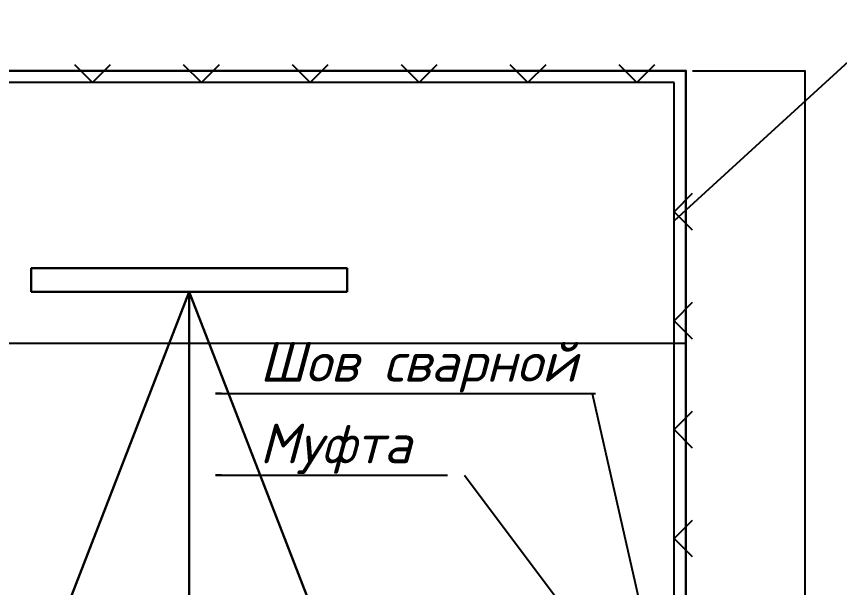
# Model space of a CAD drawing. Header units: millimetres. Extents: x 5929542 to 6152618, y 10240044 to 10382466.
# Drawn here: x 5937128 to 5942338, y 10287094 to 10290706 of the extents above; entities that cross this region are included whole.
import ezdxf
from ezdxf import colors
from ezdxf.entities.mleader import LeaderData, LeaderLine
from ezdxf.math import Vec2, Vec3

# ---------------------------------------------------------------- set-up
doc = ezdxf.new("R2010")
doc.units = ezdxf.units.MM
doc.header["$PDMODE"] = 35
doc.layers.get('Defpoints').update_dxf_attribs({"color": 253})
doc.layers.add('Тонкая линия', color=7, linetype='Continuous')
doc.styles.add('2.5-Размеры', font='isocpeui.ttf', dxfattribs={"height": 2.5})
doc.dimstyles.new('3 - М 1-40', dxfattribs={"dimtxt": 2.5, "dimasz": 2.5, "dimexe": 1.25, "dimexo": 0.625, "dimtad": 1, "dimtoh": 1, "dimlfac": 40, "dimtxsty": '2.5-Размеры', "dimblk": 'OBLIQUE', "dimcen": 2.5, "dimadec": 0, "dimazin": 0, "dimtfac": 1, "dimtmove": 0, "dimatfit": 3, "dimfxl": 1, "dimarcsym": 0})

# ---------------------------------------------------------------- blocks, each defined once
blk = doc.blocks.new('_Oblique')
at = {"color": 0, "linetype": 'ByBlock', "lineweight": -2}
blk.add_line((-0.5, -0.5), (0.5, 0.5), dxfattribs=at)
blk = doc.blocks.new('*D2261')
at = {"layer": 'Defpoints', "color": 0, "transparency": 16777216}
for p in [(5941406.2, 10290363.1), (5941406.2, 10284058.1), (5942118.7, 10284058.1)]:
    blk.add_point(p, dxfattribs=at)
at = {"layer": 'Тонкая линия', "color": 0, "lineweight": -2, "transparency": 16777216}
for p, q in [((5941406.8, 10290363.1), (5942120, 10290363.1)), ((5942118.7, 10290363.1), (5942118.7, 10284058.1)), ((5941406.8, 10284058.1), (5942120, 10284058.1))]:
    blk.add_line(p, q, dxfattribs=at)
at = {"layer": 'Тонкая линия', "color": 0, "lineweight": -2, "transparency": 16777216, "xscale": 2.5, "yscale": 2.5, "zscale": 2.5}
for p, rotation in [((5942118.7, 10290363.1), 90), ((5942118.7, 10284058.1), 270)]:
    blk.add_blockref('_Oblique', p, dxfattribs=dict(at, rotation=rotation))
at = {"layer": 'Тонкая линия', "color": 0, "transparency": 16777216, "insert": (5942116.8, 10287210.6), "char_height": 2.5, "attachment_point": 5, "rotation": 90, "style": '2.5-Размеры'}
blk.add_mtext('252200', dxfattribs=at)
blk = doc.blocks.new('*D2278')
at = {"layer": 'Defpoints', "color": 0, "transparency": 16777216}
for p in [(5936881.8, 10289113.1), (5934458.6, 10288636.3), (5941366, 10288636.3)]:
    blk.add_point(p, dxfattribs=at)
at = {"layer": 'Тонкая линия', "color": 0, "lineweight": -2, "transparency": 16777216}
for p, q in [((5936881.2, 10289113.1), (5934457.3, 10289113.1)), ((5934458.6, 10289113.1), (5934458.6, 10288636.3)), ((5941365.4, 10288636.3), (5934457.3, 10288636.3))]:
    blk.add_line(p, q, dxfattribs=at)
at = {"layer": 'Тонкая линия', "color": 0, "lineweight": -2, "transparency": 16777216, "xscale": 2.5, "yscale": 2.5, "zscale": 2.5}
for p, rotation in [((5934458.6, 10289113.1), 90), ((5934458.6, 10288636.3), 270)]:
    blk.add_blockref('_Oblique', p, dxfattribs=dict(at, rotation=rotation))
at = {"layer": 'Тонкая линия', "color": 0, "transparency": 16777216, "insert": (5934456.4, 10288874.7), "char_height": 2.5, "attachment_point": 5, "rotation": 90, "style": '2.5-Размеры'}
blk.add_mtext('19074,3', dxfattribs=at)

msp = doc.modelspace()

# ---------------------------------------------------------------- linework, layer by layer
at = {"layer": 'Тонкая линия'}
for p, q in [((5942705.99173, 10290706.04957), (5941290.41992, 10289413.53859)), ((5940772.82245, 10288320.84558), (5941183.04784, 10286508.59659)), ((5939963.96577, 10287804.69462), (5940981.21293, 10286449.47172))]:
    msp.add_line(p, q, dxfattribs=at)
at = {"layer": 'Тонкая линия', "color": 4}
for points in [[(5937494.7193, 10290402.07636), (5937609.22032, 10290287.57534), (5937723.72135, 10290402.07636)], [(5938183.83662, 10290402.07636), (5938298.33765, 10290287.57534), (5938412.83867, 10290402.07636)], [(5938872.95395, 10290402.07636), (5938987.45498, 10290287.57534), (5939101.956, 10290402.07636)], [(5939562.07128, 10290402.07636), (5939676.5723, 10290287.57534), (5939791.07333, 10290402.07636)], [(5940251.1886, 10290402.07636), (5940365.68963, 10290287.57534), (5940480.19065, 10290402.07636)], [(5940940.30593, 10290402.07636), (5941054.80695, 10290287.57534), (5941169.30798, 10290402.07636)], [(5941290.41992, 10290287.57534), (5933941.54209, 10290287.57534)], [(5941290.41992, 10286449.47172), (5941290.41992, 10290287.57534)], [(5941404.92095, 10289585.29013), (5941290.41992, 10289470.78911), (5941404.92095, 10289356.28808)], [(5941404.92095, 10288896.1728), (5941290.41992, 10288781.67178), (5941404.92095, 10288667.17076)], [(5941404.92095, 10288207.05548), (5941290.41992, 10288092.55445), (5941404.92095, 10287978.05343)], [(5941404.92095, 10287517.93815), (5941290.41992, 10287403.43713), (5941404.92095, 10287288.9361)]]:
    msp.add_lwpolyline(points, dxfattribs=at)
at = {"layer": 'Тонкая линия', "lineweight": 30}
for points in [[(5941365.98101, 10286449.47172), (5941365.98101, 10290363.13643), (5933865.98101, 10290363.13643), (5933865.98101, 10284058.13643), (5941365.98101, 10284058.13643), (5941365.98101, 10284741.80113)], [(5937220.98101, 10288963.13643), (5937220.98101, 10289113.13643), (5939220.98101, 10289113.13643), (5939220.98101, 10288963.20789)], [(5937220.98101, 10286383.13643), (5938220.98101, 10288963.13643), (5939220.98101, 10286383.13643)], [(5937220.98101, 10288963.13643), (5939220.98101, 10288963.13643)], [(5938220.98101, 10285595.63643), (5938220.98101, 10288963.13643)]]:
    msp.add_lwpolyline(points, dxfattribs=at)
at = {"layer": 'Тонкая линия'}
msp.add_lwpolyline([(5936212.42845, 10290363.13643), (5938602.31075, 10290363.13643)], dxfattribs=at)

# ---------------------------------------------------------------- dimensions: what is measured, and where the dimension line sits
for base, p1, p2, picture, middle in [((5942118.7084, 10284058.13643), (5941406.21438, 10290363.13643), (5941406.21438, 10284058.13643), '*D2261', (5942116.8334, 10287210.63643)), ((5934458.56652, 10288636.27886), (5936881.84271, 10289113.13643), (5941365.98101, 10288636.27886), '*D2278', (5934456.44152, 10288874.70764))]:
    dim = msp.add_linear_dim(base=base, p1=p1, p2=p2, angle=90, dimstyle='3 - М 1-40', dxfattribs=at)
    dim.commit()
    dim.dimension.update_dxf_attribs({"geometry": picture, "text_midpoint": middle})

# ---------------------------------------------------------------- leaders
ml = msp.add_multileader_mtext('Standard', dxfattribs=at)
ml.set_content('Шов сварной', color=256, style='2.5-Размеры')
ml.set_leader_properties()
ml.build(insert=Vec2(0, 0))
ml.multileader.update_dxf_attribs({"text_left_attachment_type": 6, "text_right_attachment_type": 6, "dogleg_length": 0.8, "arrow_head_size": 40})
ctx = ml.context
ctx.base_point, ctx.char_height, ctx.arrow_head_size, ctx.landing_gap_size, ctx.plane_origin = Vec3(5938466.86167, 10288320.84558), 250, 40, 200, Vec3(5942342.51821, 10288320.84558)
ctx.left_attachment, ctx.right_attachment = 6, 6
notes = []
notes.append((ctx, [(1, (1, 1, 0), (5938386.86167, 10288320.84558), (1, 0), 80, [(0, [(5938385.7454, 10288320.84558)], 0, [])])]))
ctx.mtext.insert, ctx.mtext.width, ctx.mtext.flow_direction = Vec3(5938666.86167, 10288645.84558), 2105.9607796, 5
ml = msp.add_multileader_mtext('Standard', dxfattribs=at)
ml.set_content('Муфта ', color=256, style='2.5-Размеры')
ml.set_leader_properties()
ml.build(insert=Vec2(0, 0))
ml.multileader.update_dxf_attribs({"text_left_attachment_type": 6, "text_right_attachment_type": 6, "dogleg_length": 0.8, "arrow_head_size": 40})
ctx = ml.context
ctx.base_point, ctx.char_height, ctx.arrow_head_size, ctx.landing_gap_size, ctx.plane_origin = Vec3(5938466.86167, 10287804.69462), 250, 40, 200, Vec3(5942342.51821, 10287804.69462)
ctx.left_attachment, ctx.right_attachment = 6, 6
notes.append((ctx, [(1, (1, 1, 0), (5938386.86167, 10287804.69462), (1, 0), 80, [(0, [(5938385.7454, 10287804.69462)], 0, [])])]))
ctx.mtext.insert, ctx.mtext.width, ctx.mtext.flow_direction = Vec3(5938666.86167, 10288129.69462), 1297.1041012, 5
for ctx, leaders in notes:
    for number, flags, end, landing, length, lines in leaders:
        leader = LeaderData()
        leader.index, (leader.has_last_leader_line, leader.has_dogleg_vector, leader.attachment_direction) = number, flags
        leader.last_leader_point, leader.dogleg_vector, leader.dogleg_length = Vec3(end), Vec3(landing), length
        for number, points, colour, breaks in lines:
            line = LeaderLine()
            line.index, line.vertices, line.color, line.breaks = number, Vec3.list(points), colors.encode_raw_color(colour), breaks
            leader.lines.append(line)
        ctx.leaders.append(leader)

doc.saveas('drawing.dxf')
